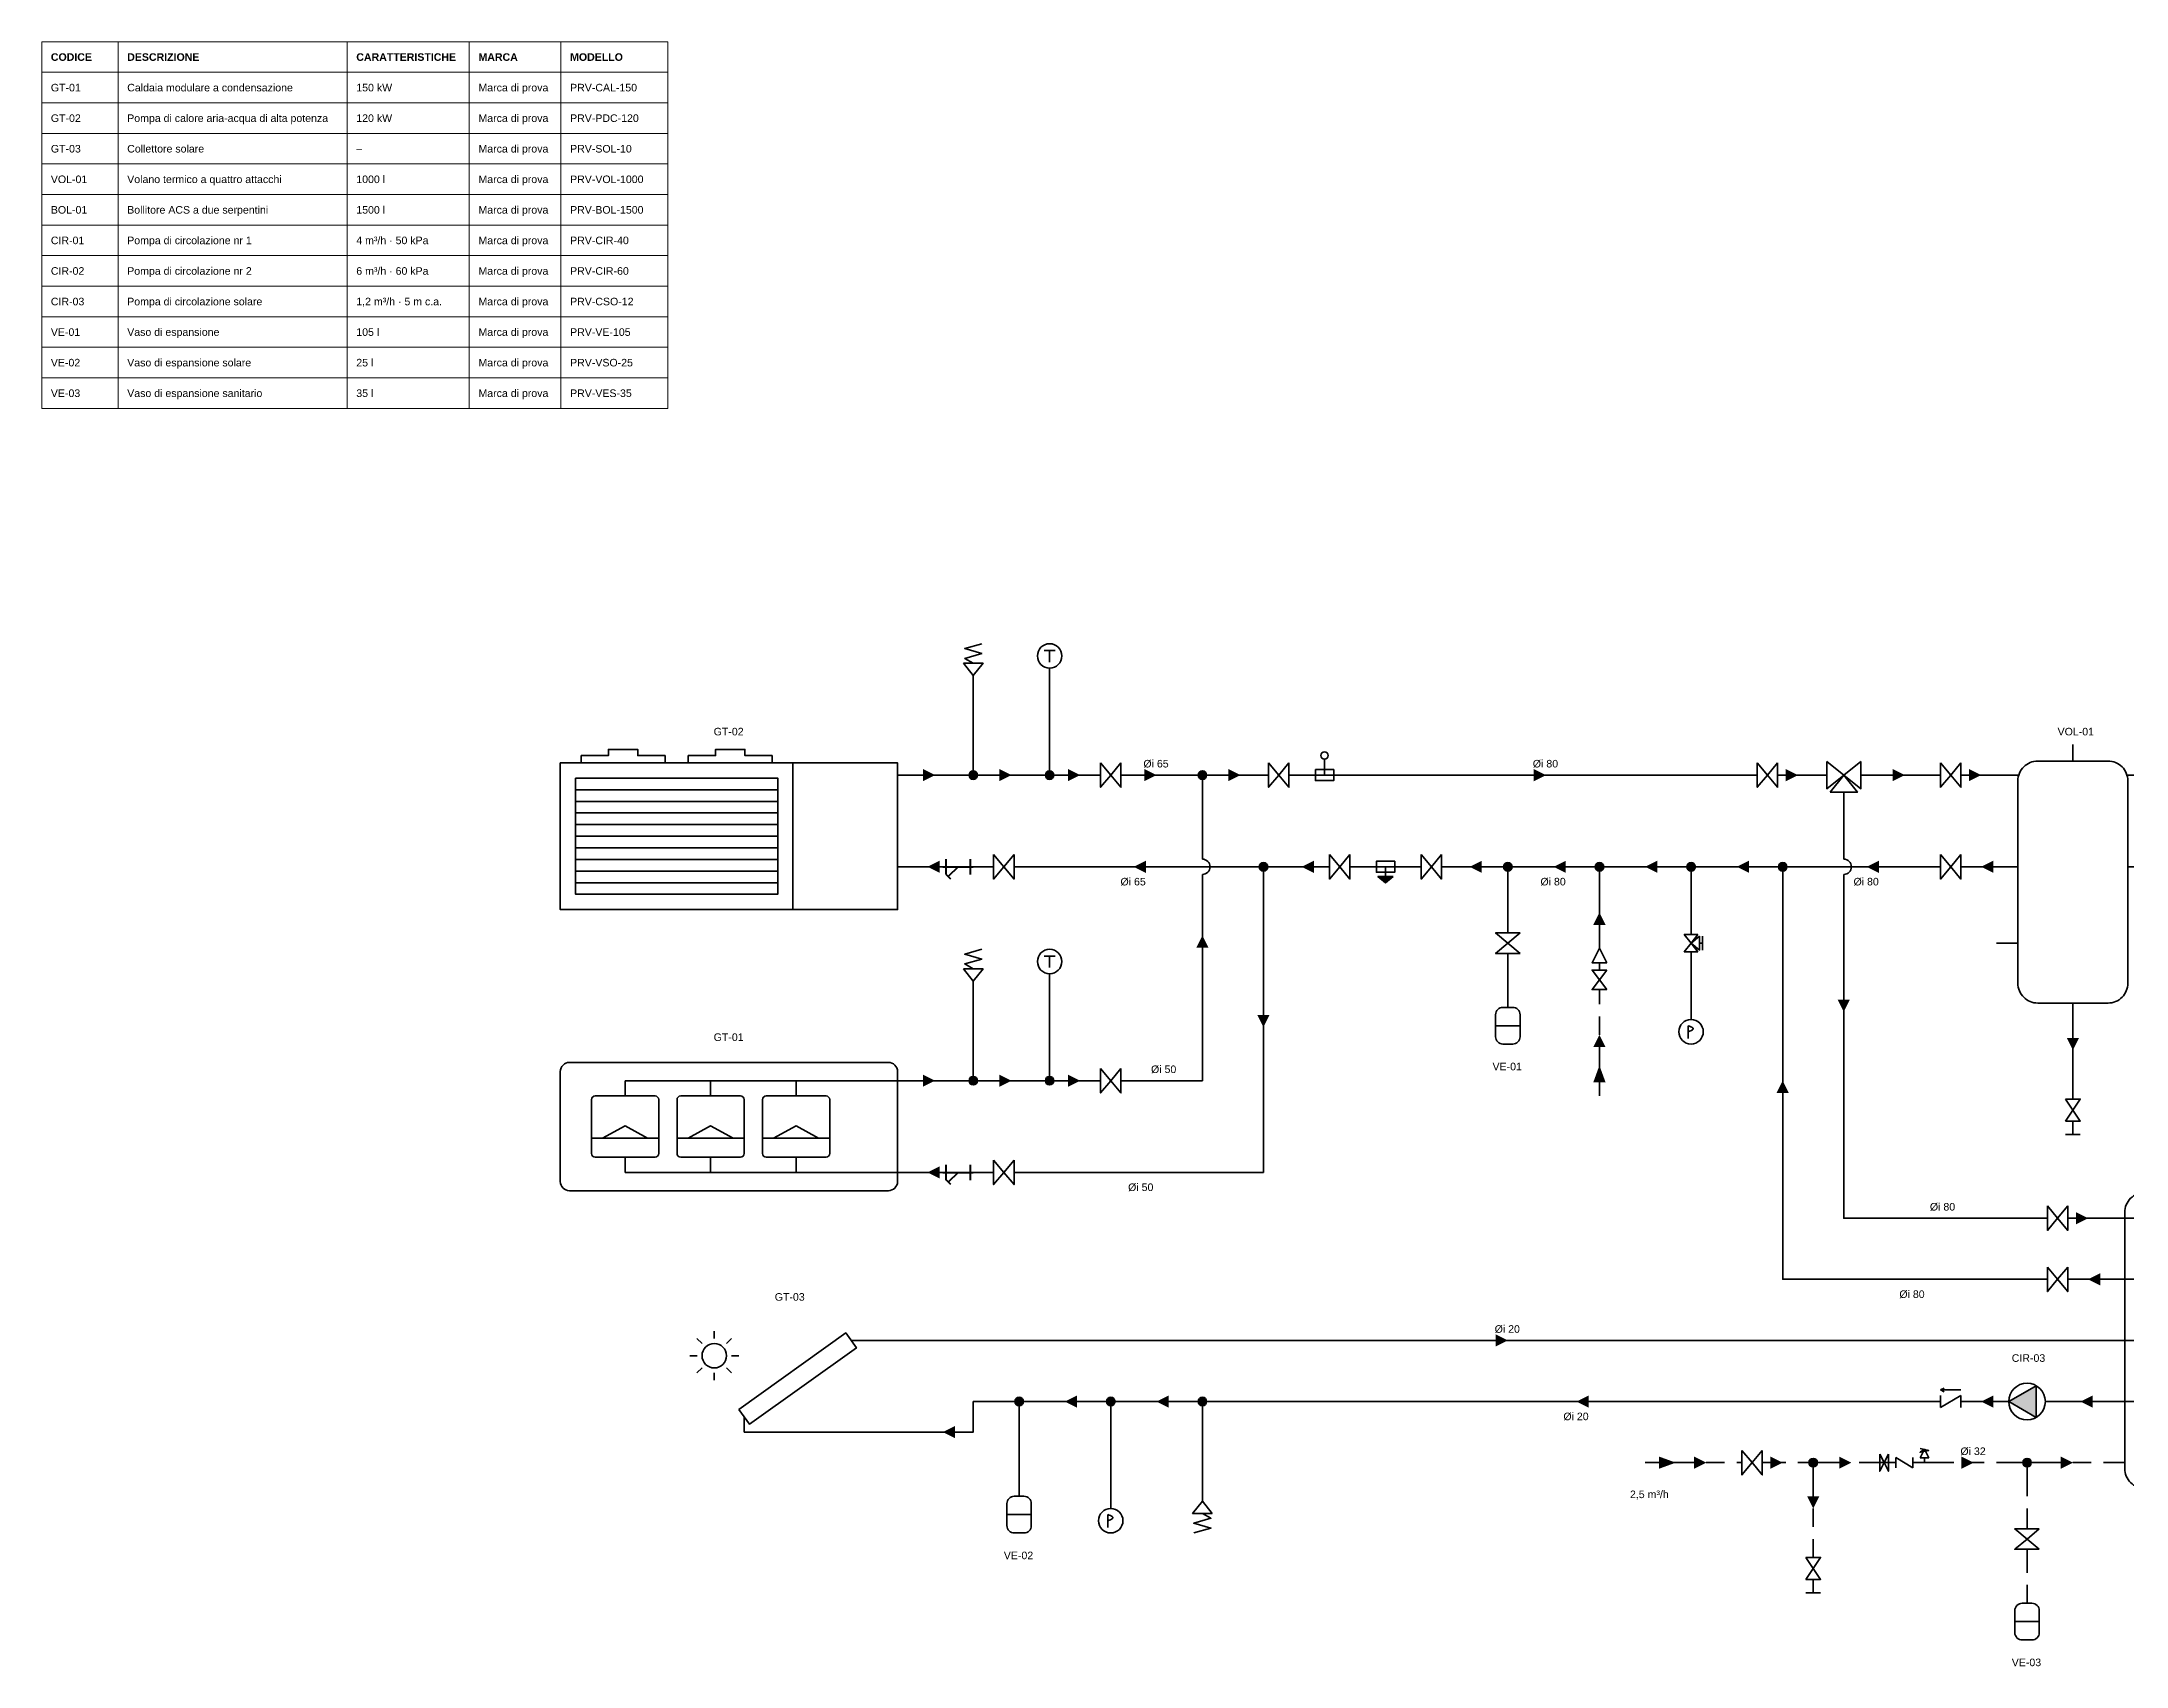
# Model space of a CAD drawing. Header units: millimetres. Extents: x 10 to 584, y 46 to 404.
# Drawn here: x 10 to 351.2, y 138.2 to 404 of the extents above; entities that cross this region are included whole.
import ezdxf

# ---------------------------------------------------------------- set-up
doc = ezdxf.new("R2010")
doc.units = ezdxf.units.MM
doc.linetypes.add('NOVEC_TRATTO_3_2', pattern=[5, 3, -2])
for name, color, linetype, lineweight in [('M-ANNO-DIAM', 7, 'Continuous', 18), ('M-ANNO-IDEN', 7, 'Continuous', 18), ('M-ANNO-SCHD', 7, 'Continuous', 18), ('M-DIAG-EQPM', 7, 'Continuous', 35)]:
    doc.layers.add(name, color=color, linetype=linetype, lineweight=lineweight)
for name, color, linetype, lineweight, true_color in [('M-HWTR-RETN', 142, 'Continuous', 35, 0x2471a3), ('M-HWTR-SPLY', 22, 'Continuous', 35, 0xc0392b), ('M-SOLR-RETN', 222, 'Continuous', 35, 0xc71585), ('M-SOLR-SPLY', 222, 'Continuous', 35, 0xc71585), ('P-DOMW-CPIP', 161, 'NOVEC_TRATTO_3_2', 35, 0x5dade2)]:
    doc.layers.add(name, color=color, linetype=linetype, lineweight=lineweight, true_color=true_color)
doc.styles.add('NOVEC_ARIAL', font='arial.ttf')
doc.styles.add('NOVEC_ARIAL_GRASSETTO', font='arialbd.ttf')

# ---------------------------------------------------------------- blocks, each defined once
blk = doc.blocks.new('NoveC_FlowArrow')
h = blk.add_hatch(color=0)
h.dxf.hatch_style = 1
h.paths.add_polyline_path([(0, 0), (-2, 1), (-2, -1)])
blk = doc.blocks.new('NoveC_SolarCollector')
at = {"color": 0, "linetype": 'Continuous', "lineweight": -2}
for p, q in [((5.6201, -5.5201), (4.7716, -4.6716)), ((7.6, -4.7), (7.6, -3.5)), ((9.5799, -5.5201), (10.4284, -4.6716)), ((40, -5), (30, -5)), ((4.8, -7.5), (3.6, -7.5)), ((5.6201, -9.4799), (4.7716, -10.3284)), ((9.5799, -9.4799), (10.4284, -10.3284)), ((10.4, -7.5), (11.6, -7.5)), ((7.6, -10.3), (7.6, -11.5))]:
    blk.add_line(p, q, dxfattribs=at)
blk.add_lwpolyline([(11.6281, -16.2794), (13.3719, -18.7206), (30.8719, -6.2206), (29.1281, -3.7794)], close=True, dxfattribs=at)
blk.add_lwpolyline([(40, -20), (12.5, -20), (12.5, -17.5)], dxfattribs=at)
blk.add_circle((7.6, -7.5), 2, dxfattribs=at)
blk = doc.blocks.new('NoveC_TeeBranch')
at = {"linetype": 'Continuous', "lineweight": -2}
h = blk.add_hatch(color=0, dxfattribs=at)
h.dxf.hatch_style = 1
h.paths.add_polyline_path([(1.8, -2.5, 1), (3.2, -2.5, 1)])
at = {"color": 0, "linetype": 'Continuous', "lineweight": -2}
for p, q in [((2.5, 0), (2.5, -2.5)), ((0, -2.5), (5, -2.5))]:
    blk.add_line(p, q, dxfattribs=at)
blk.add_circle((2.5, -2.5), 0.7, dxfattribs=at)
blk = doc.blocks.new('NoveC_NetworkBoundary')
at = {"color": 0, "linetype": 'Continuous', "lineweight": -2}
blk.add_line((0, -2.5), (5, -2.5), dxfattribs=at)
blk = doc.blocks.new('NoveC_DrainConnection')
at = {"color": 0, "linetype": 'Continuous', "lineweight": -2}
for p, q in [((2.5, 0), (2.5, -3)), ((2.5, -6.6), (2.5, -8.8)), ((1.3, -8.8), (3.7, -8.8))]:
    blk.add_line(p, q, dxfattribs=at)
for points in [[(1.3, -3), (3.7, -3), (2.5, -4.8)], [(1.3, -6.6), (3.7, -6.6), (2.5, -4.8)]]:
    blk.add_lwpolyline(points, close=True, dxfattribs=at)
blk = doc.blocks.new('NoveC_ExpansionConnection')
at = {"color": 0, "linetype": 'Continuous', "lineweight": -2}
for p, q in [((2.5, 0), (2.5, -3)), ((0.5, -6), (4.5, -6))]:
    blk.add_line(p, q, dxfattribs=at)
blk.add_lwpolyline([(1.7, -3), (3.3, -3, -0.414214), (4.5, -4.2), (4.5, -7.8, -0.414214), (3.3, -9), (1.7, -9, -0.414214), (0.5, -7.8), (0.5, -4.2, -0.414214)], format="xyb", close=True, dxfattribs=at)
blk = doc.blocks.new('NoveC_GasBoilerModular')
at = {"color": 0, "linetype": 'Continuous', "lineweight": -2}
for p, q in [((13, -7.5), (13, -5)), ((60, -5), (13, -5)), ((27, -7.5), (27, -5)), ((41, -7.5), (41, -5)), ((7.5, -14.4), (18.5, -14.4)), ((21.5, -14.4), (32.5, -14.4)), ((35.5, -14.4), (46.5, -14.4)), ((13, -17.5), (13, -20)), ((60, -20), (13, -20)), ((27, -17.5), (27, -20)), ((41, -17.5), (41, -20))]:
    blk.add_line(p, q, dxfattribs=at)
for points in [[(3.9, -2), (56.1, -2, -0.41421356), (57.6, -3.5), (57.6, -21.5, -0.41421356), (56.1, -23), (3.9, -23, -0.41421356), (2.4, -21.5), (2.4, -3.5, -0.41421356)], [(8.1, -7.5), (17.9, -7.5, -0.41421356), (18.5, -8.1), (18.5, -16.9, -0.41421356), (17.9, -17.5), (8.1, -17.5, -0.41421356), (7.5, -16.9), (7.5, -8.1, -0.41421356)], [(22.1, -7.5), (31.9, -7.5, -0.41421356), (32.5, -8.1), (32.5, -16.9, -0.41421356), (31.9, -17.5), (22.1, -17.5, -0.41421356), (21.5, -16.9), (21.5, -8.1, -0.41421356)], [(36.1, -7.5), (45.9, -7.5, -0.41421356), (46.5, -8.1), (46.5, -16.9, -0.41421356), (45.9, -17.5), (36.1, -17.5, -0.41421356), (35.5, -16.9), (35.5, -8.1, -0.41421356)]]:
    blk.add_lwpolyline(points, format="xyb", close=True, dxfattribs=at)
for points in [[(9.315, -14.4), (13, -12.4101), (16.685, -14.4)], [(23.315, -14.4), (27, -12.4101), (30.685, -14.4)], [(37.315, -14.4), (41, -12.4101), (44.685, -14.4)]]:
    blk.add_lwpolyline(points, dxfattribs=at)
blk = doc.blocks.new('NoveC_HeatPumpAirWaterLarge')
at = {"color": 0, "linetype": 'Continuous', "lineweight": -2}
for p, q in [((40.488, -3), (40.488, -27)), ((60, -5), (57.6, -5)), ((4.9, -7.4), (37.988, -7.4)), ((4.9, -9.3), (37.988, -9.3)), ((4.9, -11.2), (37.988, -11.2)), ((4.9, -13.1), (37.988, -13.1)), ((4.9, -15), (37.988, -15)), ((4.9, -16.9), (37.988, -16.9)), ((4.9, -18.8), (37.988, -18.8)), ((60, -20), (57.6, -20)), ((4.9, -20.7), (37.988, -20.7)), ((4.9, -22.6), (37.988, -22.6))]:
    blk.add_line(p, q, dxfattribs=at)
for points in [[(2.4, -3), (57.6, -3), (57.6, -27), (2.4, -27)], [(4.9, -5.5), (37.988, -5.5), (37.988, -24.5), (4.9, -24.5)]]:
    blk.add_lwpolyline(points, close=True, dxfattribs=at)
for points in [[(5.8279, -3), (5.8279, -1.8), (10.2842, -1.8), (10.2842, -0.8), (15.0833, -0.8), (15.0833, -1.8), (19.5396, -1.8), (19.5396, -3)], [(23.3484, -3), (23.3484, -1.8), (27.8047, -1.8), (27.8047, -0.8), (32.6038, -0.8), (32.6038, -1.8), (37.0601, -1.8), (37.0601, -3)]]:
    blk.add_lwpolyline(points, dxfattribs=at)
blk = doc.blocks.new('NoveC_DhwCylinderTwinCoil')
at = {"color": 0, "linetype": 'Continuous', "lineweight": -2}
for p, q in [((7.5, 0), (7.5, -3.3)), ((25, -12.5), (21.5, -12.5)), ((25, -20), (21.5, -20)), ((0, -47.5), (3.5, -47.5))]:
    blk.add_line(p, q, dxfattribs=at)
blk.add_lwpolyline([(6.74, -3.3), (18.26, -3.3, -0.414214), (21.5, -6.54), (21.5, -48.46, -0.414214), (18.26, -51.7), (6.74, -51.7, -0.414214), (3.5, -48.46), (3.5, -6.54, -0.414214)], format="xyb", close=True, dxfattribs=at)
for points in [[(0, -7.5), (7.1, -7.5), (17.9, -7.5), (17.9, -10), (7.1, -10), (7.1, -12.5), (17.9, -12.5), (17.9, -15), (7.1, -15), (7.1, -17.5), (0, -17.5)], [(0, -27.5), (7.1, -27.5), (17.9, -27.5), (17.9, -30), (7.1, -30), (7.1, -32.5), (17.9, -32.5), (17.9, -35), (7.1, -35), (7.1, -37.5), (0, -37.5)]]:
    blk.add_lwpolyline(points, dxfattribs=at)
blk = doc.blocks.new('NoveC_BufferFourPort')
at = {"color": 0, "linetype": 'Continuous', "lineweight": -2}
for p, q in [((12.5, 0), (12.5, -2.7)), ((0, -5), (3.5, -5)), ((25, -5), (21.5, -5)), ((0, -20), (3.5, -20)), ((25, -20), (21.5, -20)), ((0, -32.5), (3.5, -32.5)), ((12.5, -45), (12.5, -42.3))]:
    blk.add_line(p, q, dxfattribs=at)
blk.add_lwpolyline([(6.74, -2.7), (18.26, -2.7, -0.414214), (21.5, -5.94), (21.5, -39.06, -0.414214), (18.26, -42.3), (6.74, -42.3, -0.414214), (3.5, -39.06), (3.5, -5.94, -0.414214)], format="xyb", close=True, dxfattribs=at)
blk = doc.blocks.new('NoveC_ValveSafety')
at = {"color": 0, "linetype": 'Continuous', "lineweight": -2}
blk.add_line((2.5, -10), (2.5, -6.2), dxfattribs=at)
blk.add_lwpolyline([(2.5, -4.2), (1.1, -3.4), (3.9, -2.6), (1.1, -1.8), (3.9, -1)], dxfattribs=at)
blk.add_lwpolyline([(0.9, -4.2), (4.1, -4.2), (2.5, -6.2)], close=True, dxfattribs=at)
blk = doc.blocks.new('NoveC_Thermometer')
at = {"color": 0, "linetype": 'Continuous', "lineweight": -2}
blk.add_line((2.5, -10), (2.5, -5), dxfattribs=at)
blk.add_circle((2.5, -3), 2, dxfattribs=at)
blk = doc.blocks.new('NoveC_Thermometer_Lettera')
at = {"color": 0, "linetype": 'Continuous', "lineweight": -2}
for p, q in [((-0.9, 0.9), (0.9, 0.9)), ((0, 0.9), (0, -1))]:
    blk.add_line(p, q, dxfattribs=at)
blk = doc.blocks.new('NoveC_TeeJunction')
at = {"linetype": 'Continuous', "lineweight": -2}
h = blk.add_hatch(color=0, dxfattribs=at)
h.dxf.hatch_style = 1
h.paths.add_polyline_path([(1.8, -2.5, 1), (3.2, -2.5, 1)])
at = {"color": 0, "linetype": 'Continuous', "lineweight": -2}
for p, q in [((2.5, 0), (2.5, -2.5)), ((0, -2.5), (5, -2.5))]:
    blk.add_line(p, q, dxfattribs=at)
blk.add_circle((2.5, -2.5), 0.7, dxfattribs=at)
blk = doc.blocks.new('NoveC_DivertingValve3way')
at = {"color": 0, "linetype": 'Continuous', "lineweight": -2}
for p, q in [((0, -5), (2.2, -5)), ((7.8, -5), (10, -5)), ((5, -7.8), (5, -10))]:
    blk.add_line(p, q, dxfattribs=at)
for points in [[(2.2, -2.76), (2.2, -7.24), (5, -5)], [(7.8, -2.76), (7.8, -7.24), (5, -5)], [(2.76, -7.8), (7.24, -7.8), (5, -5)]]:
    blk.add_lwpolyline(points, close=True, dxfattribs=at)
blk = doc.blocks.new('NoveC_FillingUnit')
at = {"color": 0, "linetype": 'Continuous', "lineweight": -2}
for p, q in [((2.5, 0), (2.5, -2.4)), ((2.5, -5.6), (2.5, -6.8)), ((2.5, -9.2), (2.5, -10))]:
    blk.add_line(p, q, dxfattribs=at)
for points in [[(1.3, -2.4), (3.7, -2.4), (2.5, -4)], [(1.3, -5.6), (3.7, -5.6), (2.5, -4)], [(1.3, -6.8), (3.7, -6.8), (2.5, -9.2)]]:
    blk.add_lwpolyline(points, close=True, dxfattribs=at)
blk = doc.blocks.new('NoveC_PressureGauge')
at = {"color": 0, "linetype": 'Continuous', "lineweight": -2}
blk.add_line((2.5, -10), (2.5, -5), dxfattribs=at)
blk.add_circle((2.5, -3), 2, dxfattribs=at)
blk = doc.blocks.new('NoveC_PressureGauge_Lettera')
at = {"color": 0, "linetype": 'Continuous', "lineweight": -2}
blk.add_line((-0.5, 1), (-0.5, -1.1), dxfattribs=at)
blk.add_lwpolyline([(-0.5, 1), (-0.24, 0.92), (-0.03, 0.83), (0.14, 0.75), (0.26, 0.67), (0.33, 0.58), (0.35, 0.5), (0.33, 0.42), (0.26, 0.33), (0.14, 0.25), (-0.03, 0.17), (-0.24, 0.08), (-0.5, 0)], dxfattribs=at)
blk = doc.blocks.new('NoveC_ValveIsolation')
at = {"color": 0, "linetype": 'Continuous', "lineweight": -2}
for p, q in [((0, -2.5), (0.8333, -2.5)), ((4.1667, -2.5), (5, -2.5))]:
    blk.add_line(p, q, dxfattribs=at)
for points in [[(0.8333, -0.5), (0.8333, -4.5), (2.5, -2.5)], [(4.1667, -0.5), (4.1667, -4.5), (2.5, -2.5)]]:
    blk.add_lwpolyline(points, close=True, dxfattribs=at)
blk = doc.blocks.new('NoveC_DhwSafetyGroup')
at = {"color": 0, "linetype": 'Continuous', "lineweight": -2}
for p, q in [((0, -2.5), (3.5, -2.5)), ((3.5, -1.66), (3.5, -3.34)), ((3.5, -1.66), (6.3, -3.34)), ((6.3, -1.66), (6.3, -3.34)), ((6.3, -2.5), (10, -2.5)), ((8.2, -2.5), (8.2, -1.7))]:
    blk.add_line(p, q, dxfattribs=at)
for points in [[(0.9, -1.1), (0.9, -3.9), (1.6, -2.5)], [(2.3, -1.1), (2.3, -3.9), (1.6, -2.5)], [(7.5, -1.7), (8.9, -1.7), (8.2, -0.3)]]:
    blk.add_lwpolyline(points, close=True, dxfattribs=at)
blk.add_lwpolyline([(8.2, -0.3), (7.5, -0.8), (8.9, -0.5), (7.5, -0.2)], dxfattribs=at)
blk = doc.blocks.new('NoveC_Strainer')
at = {"color": 0, "linetype": 'Continuous', "lineweight": -2}
for p, q in [((0, -2.5), (5, -2.5)), ((0.5, -1.25), (0.5, -3.75)), ((2.5, -2.5), (0.9, -4.1)), ((4.5, -1.25), (4.5, -3.75)), ((0.5464, -3.7464), (1.2536, -4.4536))]:
    blk.add_line(p, q, dxfattribs=at)
blk = doc.blocks.new('NoveC_AirSeparator')
at = {"color": 0, "linetype": 'Continuous', "lineweight": -2}
for p, q in [((2.5, -5), (2.5, -2.4)), ((0, -5), (5, -5))]:
    blk.add_line(p, q, dxfattribs=at)
blk.add_lwpolyline([(1, -4.1), (4, -4.1), (4, -5.9), (1, -5.9)], close=True, dxfattribs=at)
blk.add_circle((2.5, -1.8), 0.6, dxfattribs=at)
blk = doc.blocks.new('NoveC_DirtSeparator')
at = {"linetype": 'Continuous', "lineweight": -2}
h = blk.add_hatch(color=0, dxfattribs=at)
h.dxf.hatch_style = 1
h.paths.add_polyline_path([(1.25, -6.6), (3.75, -6.6), (2.5, -7.6)])
at = {"color": 0, "linetype": 'Continuous', "lineweight": -2}
for p, q in [((0, -5), (5, -5)), ((2.5, -5), (2.5, -7.6))]:
    blk.add_line(p, q, dxfattribs=at)
for points in [[(1, -4.1), (4, -4.1), (4, -5.9), (1, -5.9)], [(1.25, -6.6), (3.75, -6.6), (2.5, -7.6)]]:
    blk.add_lwpolyline(points, close=True, dxfattribs=at)
blk = doc.blocks.new('NoveC_PumpCirculator')
at = {"linetype": 'Continuous', "lineweight": -2}
h = blk.add_hatch(color=0, dxfattribs=at)
h.dxf.hatch_style = 1
h.paths.add_polyline_path([(3.5, -2.402), (3.5, -7.598), (8, -5)])
at = {"color": 0, "linetype": 'Continuous', "lineweight": -2}
for p, q in [((0, -5), (2, -5)), ((8, -5), (10, -5))]:
    blk.add_line(p, q, dxfattribs=at)
blk.add_lwpolyline([(3.5, -2.402), (3.5, -7.598), (8, -5)], close=True, dxfattribs=at)
blk.add_circle((5, -5), 3, dxfattribs=at)
blk = doc.blocks.new('NoveC_ValveCheck')
at = {"color": 0, "linetype": 'Continuous', "lineweight": -2}
for p, q in [((0, -2.5), (0.85, -2.5)), ((0.85, -0.6), (4.15, -0.6)), ((0.85, -1.51), (0.85, -3.49)), ((0.85, -1.51), (4.15, -3.49)), ((4.15, -0.6), (3.55, -0.3)), ((4.15, -0.6), (3.55, -0.9)), ((4.15, -1.51), (4.15, -3.49)), ((4.15, -2.5), (5, -2.5))]:
    blk.add_line(p, q, dxfattribs=at)
blk = doc.blocks.new('NoveC_ValveGaugeCock3way')
at = {"color": 0, "linetype": 'Continuous', "lineweight": -2}
for p, q in [((0, -2.5), (1.1, -2.5)), ((1.38, -0.6), (3.62, -0.6)), ((2.5, -1.1), (2.5, -0.6)), ((3.9, -2.5), (5, -2.5))]:
    blk.add_line(p, q, dxfattribs=at)
for points in [[(1.1, -1.38), (1.1, -3.62), (2.5, -2.5)], [(1.38, -1.1), (3.62, -1.1), (2.5, -2.5)], [(3.9, -1.38), (3.9, -3.62), (2.5, -2.5)]]:
    blk.add_lwpolyline(points, close=True, dxfattribs=at)

msp = doc.modelspace()

# ---------------------------------------------------------------- linework, layer by layer
at = {"layer": 'M-ANNO-SCHD'}
for p, q in [((10, 404), (112.5, 404)), ((10, 404), (10, 344)), ((22.5, 404), (22.5, 344)), ((60, 404), (60, 344)), ((80, 404), (80, 344)), ((95, 404), (95, 344)), ((112.5, 404), (112.5, 344)), ((10, 399), (112.5, 399)), ((10, 394), (112.5, 394)), ((10, 389), (112.5, 389)), ((10, 384), (112.5, 384)), ((10, 379), (112.5, 379)), ((10, 374), (112.5, 374)), ((10, 369), (112.5, 369)), ((10, 364), (112.5, 364)), ((10, 359), (112.5, 359)), ((10, 354), (112.5, 354)), ((10, 349), (112.5, 349)), ((10, 344), (112.5, 344))]:
    msp.add_line(p, q, dxfattribs=at)
at = {"layer": 'M-HWTR-RETN', "flags": 128}
for points in [[(157.5, 269), (152.5, 269)], [(165, 269), (162.5, 269)], [(207.5, 269), (170, 269)], [(210, 266.5), (210, 219), (170, 219)], [(220, 269), (212.5, 269)], [(227.5, 269), (225, 269)], [(235, 269), (232.5, 269)], [(247.5, 269), (240, 269)], [(250, 266.5), (250, 259)], [(262.5, 269), (252.5, 269)], [(265, 256.5), (265, 266.5)], [(277.5, 269), (267.5, 269)], [(280, 266.5), (280, 259)], [(292.5, 269), (282.5, 269)], [(337.5, 201.5), (295, 201.5), (295, 266.5)], [(320, 269), (297.5, 269)], [(330, 269), (325, 269)], [(250, 254), (250, 249)], [(280, 254), (280, 249)], [(157.5, 219), (152.5, 219)], [(165, 219), (162.5, 219)], [(347.5, 201.5), (342.5, 201.5)]]:
    msp.add_lwpolyline(points, dxfattribs=at)
at = {"layer": 'M-HWTR-SPLY', "flags": 128}
for points in [[(162.5, 286.5), (162.5, 296.5)], [(175, 286.5), (175, 296.5)], [(152.5, 284), (160, 284)], [(165, 284), (172.5, 284)], [(177.5, 284), (182.5, 284)], [(187.5, 284), (197.5, 284)], [(202.5, 284), (210, 284)], [(215, 284), (217.5, 284)], [(222.5, 284), (290, 284)], [(295, 284), (300, 284)], [(310, 284), (320, 284)], [(325, 284), (330, 284)], [(200, 270.25), (200, 281.5)], [(305, 279), (305, 270.25)], [(187.5, 234), (200, 234), (200, 267.75)], [(305, 267.75), (305, 211.5), (337.5, 211.5)], [(162.5, 236.5), (162.5, 246.5)], [(175, 236.5), (175, 246.5)], [(342.5, 244), (342.5, 234)], [(152.5, 234), (160, 234)], [(165, 234), (172.5, 234)], [(177.5, 234), (182.5, 234)], [(342.5, 211.5), (347.5, 211.5)]]:
    msp.add_lwpolyline(points, dxfattribs=at)
at = {"layer": 'M-HWTR-SPLY', "linetype": 'Continuous'}
for centre in [(200, 269), (305, 269)]:
    msp.add_arc(centre, 1.25, 270, 90, dxfattribs=at)
at = {"layer": 'M-SOLR-RETN', "flags": 128}
for points in [[(167.5, 181.5), (162.5, 181.5), (162.5, 176.5), (152.5, 176.5)], [(182.5, 181.5), (172.5, 181.5)], [(197.5, 181.5), (187.5, 181.5)], [(320, 181.5), (202.5, 181.5)], [(330, 181.5), (325, 181.5)], [(347.5, 181.5), (340, 181.5)], [(170, 179), (170, 169)], [(185, 179), (185, 169)], [(200, 179), (200, 169)]]:
    msp.add_lwpolyline(points, dxfattribs=at)
at = {"layer": 'M-SOLR-SPLY', "flags": 128}
msp.add_lwpolyline([(152.5, 191.5), (347.5, 191.5)], dxfattribs=at)
at = {"layer": 'P-DOMW-CPIP', "flags": 128}
for points in [[(265, 236.5), (265, 246.5)], [(277.5, 171.5), (287.5, 171.5)], [(292.5, 171.5), (297.5, 171.5)], [(302.5, 171.5), (310, 171.5)], [(320, 171.5), (332.5, 171.5)], [(337.5, 171.5), (347.5, 171.5)], [(300, 169), (300, 159)], [(335, 169), (335, 161.5)], [(335, 156.5), (335, 151.5)]]:
    msp.add_lwpolyline(points, dxfattribs=at)

# ---------------------------------------------------------------- block references
at = {"layer": 'M-DIAG-EQPM'}
for name, p in [('NoveC_ValveSafety', (160, 306.5)), ('NoveC_Thermometer', (172.5, 306.5)), ('NoveC_Thermometer_Lettera', (175, 303.5)), ('NoveC_HeatPumpAirWaterLarge', (92.5, 289)), ('NoveC_AirSeparator', (217.5, 289)), ('NoveC_BufferFourPort', (330, 289)), ('NoveC_TeeBranch', (160, 286.5)), ('NoveC_TeeBranch', (172.5, 286.5)), ('NoveC_ValveIsolation', (182.5, 286.5)), ('NoveC_ValveIsolation', (210, 286.5)), ('NoveC_ValveIsolation', (290, 286.5)), ('NoveC_DivertingValve3way', (300, 289)), ('NoveC_ValveIsolation', (320, 286.5)), ('NoveC_ValveIsolation', (165, 271.5)), ('NoveC_ValveIsolation', (220, 271.5)), ('NoveC_ValveIsolation', (235, 271.5)), ('NoveC_ValveIsolation', (320, 271.5)), ('NoveC_ValveSafety', (160, 256.5)), ('NoveC_Thermometer', (172.5, 256.5)), ('NoveC_Thermometer_Lettera', (175, 253.5)), ('NoveC_ExpansionConnection', (247.5, 249)), ('NoveC_PressureGauge_Lettera', (280, 242)), ('NoveC_GasBoilerModular', (92.5, 239)), ('NoveC_TeeBranch', (160, 236.5)), ('NoveC_TeeBranch', (172.5, 236.5)), ('NoveC_ValveIsolation', (182.5, 236.5)), ('NoveC_DrainConnection', (340, 234)), ('NoveC_ValveIsolation', (165, 221.5)), ('NoveC_DhwCylinderTwinCoil', (347.5, 219)), ('NoveC_ValveIsolation', (337.5, 214)), ('NoveC_ValveIsolation', (337.5, 204)), ('NoveC_SolarCollector', (112.5, 196.5)), ('NoveC_NetworkBoundary', (272.5, 174)), ('NoveC_ValveIsolation', (287.5, 174)), ('NoveC_DhwSafetyGroup', (310, 174)), ('NoveC_ExpansionConnection', (167.5, 169)), ('NoveC_PressureGauge_Lettera', (185, 162)), ('NoveC_DrainConnection', (297.5, 159)), ('NoveC_ExpansionConnection', (332.5, 151.5))]:
    msp.add_blockref(name, p, dxfattribs=at)
for name, p, rotation in [('NoveC_TeeJunction', (202.5, 281.5), 180), ('NoveC_TeeJunction', (212.5, 266.5), 180), ('NoveC_TeeBranch', (252.5, 266.5), 180), ('NoveC_TeeBranch', (267.5, 266.5), 180), ('NoveC_TeeBranch', (282.5, 266.5), 180), ('NoveC_TeeJunction', (297.5, 266.5), 180), ('NoveC_ValveIsolation', (252.5, 259), 270), ('NoveC_FillingUnit', (267.5, 246.5), 180), ('NoveC_ValveGaugeCock3way', (282.5, 259), 270), ('NoveC_PressureGauge', (282.5, 239), 180), ('NoveC_TeeBranch', (172.5, 179), 180), ('NoveC_TeeBranch', (187.5, 179), 180), ('NoveC_TeeBranch', (202.5, 179), 180), ('NoveC_TeeBranch', (302.5, 169), 180), ('NoveC_TeeBranch', (337.5, 169), 180), ('NoveC_PressureGauge', (187.5, 159), 180), ('NoveC_ValveSafety', (202.5, 159), 180), ('NoveC_ValveIsolation', (337.5, 161.5), 270)]:
    msp.add_blockref(name, p, dxfattribs=dict(at, rotation=rotation))
at = {"layer": 'M-DIAG-EQPM', "lineweight": 50}
for p in [(157.5, 271.5), (157.5, 221.5)]:
    msp.add_blockref('NoveC_Strainer', p, dxfattribs=at)
at = {"layer": 'M-DIAG-EQPM'}
for name, p, xscale in [('NoveC_DirtSeparator', (232.5, 274), -1), ('NoveC_PumpCirculator', (340, 186.5), -1), ('NoveC_ValveCheck', (325, 184), -1), ('NoveC_FlowArrow', (277.5, 171.5), 1.375)]:
    msp.add_blockref(name, p, dxfattribs=dict(at, xscale=xscale))
for name, p, xscale, rotation in [('NoveC_FlowArrow', (265, 236.5), 1.375, 90), ('NoveC_NetworkBoundary', (267.5, 231.5), -1, 270)]:
    msp.add_blockref(name, p, dxfattribs=dict(at, xscale=xscale, rotation=rotation))
at = {"layer": 'M-HWTR-RETN'}
for p, rotation in [((155, 269), 180), ((188.75, 269), 180), ((216.25, 269), 180), ((243.75, 269), 180), ((257.5, 269), 180), ((272.5, 269), 180), ((287.5, 269), 180), ((308.75, 269), 180), ((327.5, 269), 180), ((265, 261.5), 90), ((210, 242.75), 270), ((295, 234), 90), ((155, 219), 180), ((345, 201.5), 180)]:
    msp.add_blockref('NoveC_FlowArrow', p, dxfattribs=dict(at, rotation=rotation))
at = {"layer": 'M-HWTR-SPLY'}
for p in [(156.25, 284), (168.75, 284), (180, 284), (192.5, 284), (206.25, 284), (256.25, 284), (297.5, 284), (315, 284), (327.5, 284), (156.25, 234), (168.75, 234), (180, 234), (345, 211.5)]:
    msp.add_blockref('NoveC_FlowArrow', p, dxfattribs=at)
for p, rotation in [((200, 257.75), 90), ((305, 245.25), 270), ((342.5, 239), 270)]:
    msp.add_blockref('NoveC_FlowArrow', p, dxfattribs=dict(at, rotation=rotation))
at = {"layer": 'M-SOLR-RETN', "rotation": 180}
for p in [(177.5, 181.5), (192.5, 181.5), (261.25, 181.5), (327.5, 181.5), (343.75, 181.5), (157.5, 176.5)]:
    msp.add_blockref('NoveC_FlowArrow', p, dxfattribs=at)
at = {"layer": 'M-SOLR-SPLY'}
msp.add_blockref('NoveC_FlowArrow', (250, 191.5), dxfattribs=at)
at = {"layer": 'P-DOMW-CPIP'}
for p, rotation in [((265, 241.5), 90), ((300, 164), 270)]:
    msp.add_blockref('NoveC_FlowArrow', p, dxfattribs=dict(at, rotation=rotation))
for p in [(282.5, 171.5), (295, 171.5), (306.25, 171.5), (326.25, 171.5), (342.5, 171.5)]:
    msp.add_blockref('NoveC_FlowArrow', p, dxfattribs=at)

# ---------------------------------------------------------------- texts
at = {"layer": 'M-ANNO-DIAM', "style": 'NOVEC_ARIAL'}
for s, p in [('Øi 65', (190.349, 285.25)), ('Øi 80', (254.099, 285.25)), ('Øi 65', (186.599, 265.95)), ('Øi 80', (255.349, 265.95)), ('Øi 80', (306.599, 265.95)), ('Øi 50', (191.599, 235.25)), ('Øi 50', (187.849, 215.95)), ('Øi 80', (319.099, 212.75)), ('Øi 80', (314.099, 198.45)), ('Øi 20', (247.849, 192.75)), ('Øi 20', (259.099, 178.45)), ('Øi 32', (324.099, 172.75))]:
    msp.add_text(s, height=1.2384, dxfattribs=at).set_placement(p)
at = {"layer": 'M-ANNO-IDEN', "style": 'NOVEC_ARIAL'}
for s, p in [('GT-02', (120, 290.5)), ('VOL-01', (340, 290.5)), ('GT-01', (120, 240.5)), ('VE-01', (247.5, 235.7)), ('GT-03', (130, 198)), ('CIR-03', (332.5, 188)), ('2,5 m³/h', (270, 165.7)), ('VE-02', (167.5, 155.7)), ('VE-03', (332.5, 138.2))]:
    msp.add_text(s, height=1.2384, dxfattribs=at).set_placement(p)
at = {"layer": 'M-ANNO-SCHD'}
for s, height, style, p in [('CODICE', 1.2384, 'NOVEC_ARIAL_GRASSETTO', (11.5, 400.87)), ('DESCRIZIONE', 1.2384, 'NOVEC_ARIAL_GRASSETTO', (24, 400.87)), ('CARATTERISTICHE', 1.2384, 'NOVEC_ARIAL_GRASSETTO', (61.5, 400.87)), ('MARCA', 1.2384, 'NOVEC_ARIAL_GRASSETTO', (81.5, 400.87)), ('MODELLO', 1.2384, 'NOVEC_ARIAL_GRASSETTO', (96.5, 400.87)), ('GT-01', 1.2384, 'NOVEC_ARIAL', (11.5, 395.87)), ('Caldaia modulare a condensazione', 1.2384, 'NOVEC_ARIAL', (24, 395.87)), ('150 kW', 1.2384, 'NOVEC_ARIAL', (61.5, 395.87)), ('Marca di prova', 1.2384, 'NOVEC_ARIAL', (81.5, 395.87)), ('PRV-CAL-150', 1.2384, 'NOVEC_ARIAL', (96.5, 395.87)), ('GT-02', 1.2384, 'NOVEC_ARIAL', (11.5, 390.87)), ('Pompa di calore aria-acqua di alta potenza', 1.2384, 'NOVEC_ARIAL', (24, 390.87)), ('120 kW', 1.2384, 'NOVEC_ARIAL', (61.5, 390.87)), ('Marca di prova', 1.2384, 'NOVEC_ARIAL', (81.5, 390.87)), ('PRV-PDC-120', 1.2384, 'NOVEC_ARIAL', (96.5, 390.87)), ('GT-03', 1.2384, 'NOVEC_ARIAL', (11.5, 385.87)), ('Collettore solare', 1.2384, 'NOVEC_ARIAL', (24, 385.87)), ('–', 1.238, 'NOVEC_ARIAL', (61.5, 385.87)), ('Marca di prova', 1.2384, 'NOVEC_ARIAL', (81.5, 385.87)), ('PRV-SOL-10', 1.2384, 'NOVEC_ARIAL', (96.5, 385.87)), ('VOL-01', 1.2384, 'NOVEC_ARIAL', (11.5, 380.87)), ('Volano termico a quattro attacchi', 1.2384, 'NOVEC_ARIAL', (24, 380.87)), ('1000 l', 1.2384, 'NOVEC_ARIAL', (61.5, 380.87)), ('Marca di prova', 1.2384, 'NOVEC_ARIAL', (81.5, 380.87)), ('PRV-VOL-1000', 1.2384, 'NOVEC_ARIAL', (96.5, 380.87)), ('BOL-01', 1.2384, 'NOVEC_ARIAL', (11.5, 375.87)), ('Bollitore ACS a due serpentini', 1.2384, 'NOVEC_ARIAL', (24, 375.87)), ('1500 l', 1.2384, 'NOVEC_ARIAL', (61.5, 375.87)), ('Marca di prova', 1.2384, 'NOVEC_ARIAL', (81.5, 375.87)), ('PRV-BOL-1500', 1.2384, 'NOVEC_ARIAL', (96.5, 375.87)), ('CIR-01', 1.2384, 'NOVEC_ARIAL', (11.5, 370.87)), ('Pompa di circolazione nr 1', 1.2384, 'NOVEC_ARIAL', (24, 370.87)), ('4 m³/h · 50 kPa', 1.2384, 'NOVEC_ARIAL', (61.5, 370.87)), ('Marca di prova', 1.2384, 'NOVEC_ARIAL', (81.5, 370.87)), ('PRV-CIR-40', 1.2384, 'NOVEC_ARIAL', (96.5, 370.87)), ('CIR-02', 1.2384, 'NOVEC_ARIAL', (11.5, 365.87)), ('Pompa di circolazione nr 2', 1.2384, 'NOVEC_ARIAL', (24, 365.87)), ('6 m³/h · 60 kPa', 1.2384, 'NOVEC_ARIAL', (61.5, 365.87)), ('Marca di prova', 1.2384, 'NOVEC_ARIAL', (81.5, 365.87)), ('PRV-CIR-60', 1.2384, 'NOVEC_ARIAL', (96.5, 365.87)), ('CIR-03', 1.2384, 'NOVEC_ARIAL', (11.5, 360.87)), ('Pompa di circolazione solare', 1.2384, 'NOVEC_ARIAL', (24, 360.87)), ('1,2 m³/h · 5 m c.a.', 1.2384, 'NOVEC_ARIAL', (61.5, 360.87)), ('Marca di prova', 1.2384, 'NOVEC_ARIAL', (81.5, 360.87)), ('PRV-CSO-12', 1.2384, 'NOVEC_ARIAL', (96.5, 360.87)), ('VE-01', 1.2384, 'NOVEC_ARIAL', (11.5, 355.87)), ('Vaso di espansione', 1.2384, 'NOVEC_ARIAL', (24, 355.87)), ('105 l', 1.2384, 'NOVEC_ARIAL', (61.5, 355.87)), ('Marca di prova', 1.2384, 'NOVEC_ARIAL', (81.5, 355.87)), ('PRV-VE-105', 1.2384, 'NOVEC_ARIAL', (96.5, 355.87)), ('VE-02', 1.2384, 'NOVEC_ARIAL', (11.5, 350.87)), ('Vaso di espansione solare', 1.2384, 'NOVEC_ARIAL', (24, 350.87)), ('25 l', 1.2384, 'NOVEC_ARIAL', (61.5, 350.87)), ('Marca di prova', 1.2384, 'NOVEC_ARIAL', (81.5, 350.87)), ('PRV-VSO-25', 1.2384, 'NOVEC_ARIAL', (96.5, 350.87)), ('VE-03', 1.2384, 'NOVEC_ARIAL', (11.5, 345.87)), ('Vaso di espansione sanitario', 1.2384, 'NOVEC_ARIAL', (24, 345.87)), ('35 l', 1.2384, 'NOVEC_ARIAL', (61.5, 345.87)), ('Marca di prova', 1.2384, 'NOVEC_ARIAL', (81.5, 345.87)), ('PRV-VES-35', 1.2384, 'NOVEC_ARIAL', (96.5, 345.87))]:
    msp.add_text(s, height=height, dxfattribs=dict(at, style=style)).set_placement(p)

doc.saveas('drawing.dxf')
